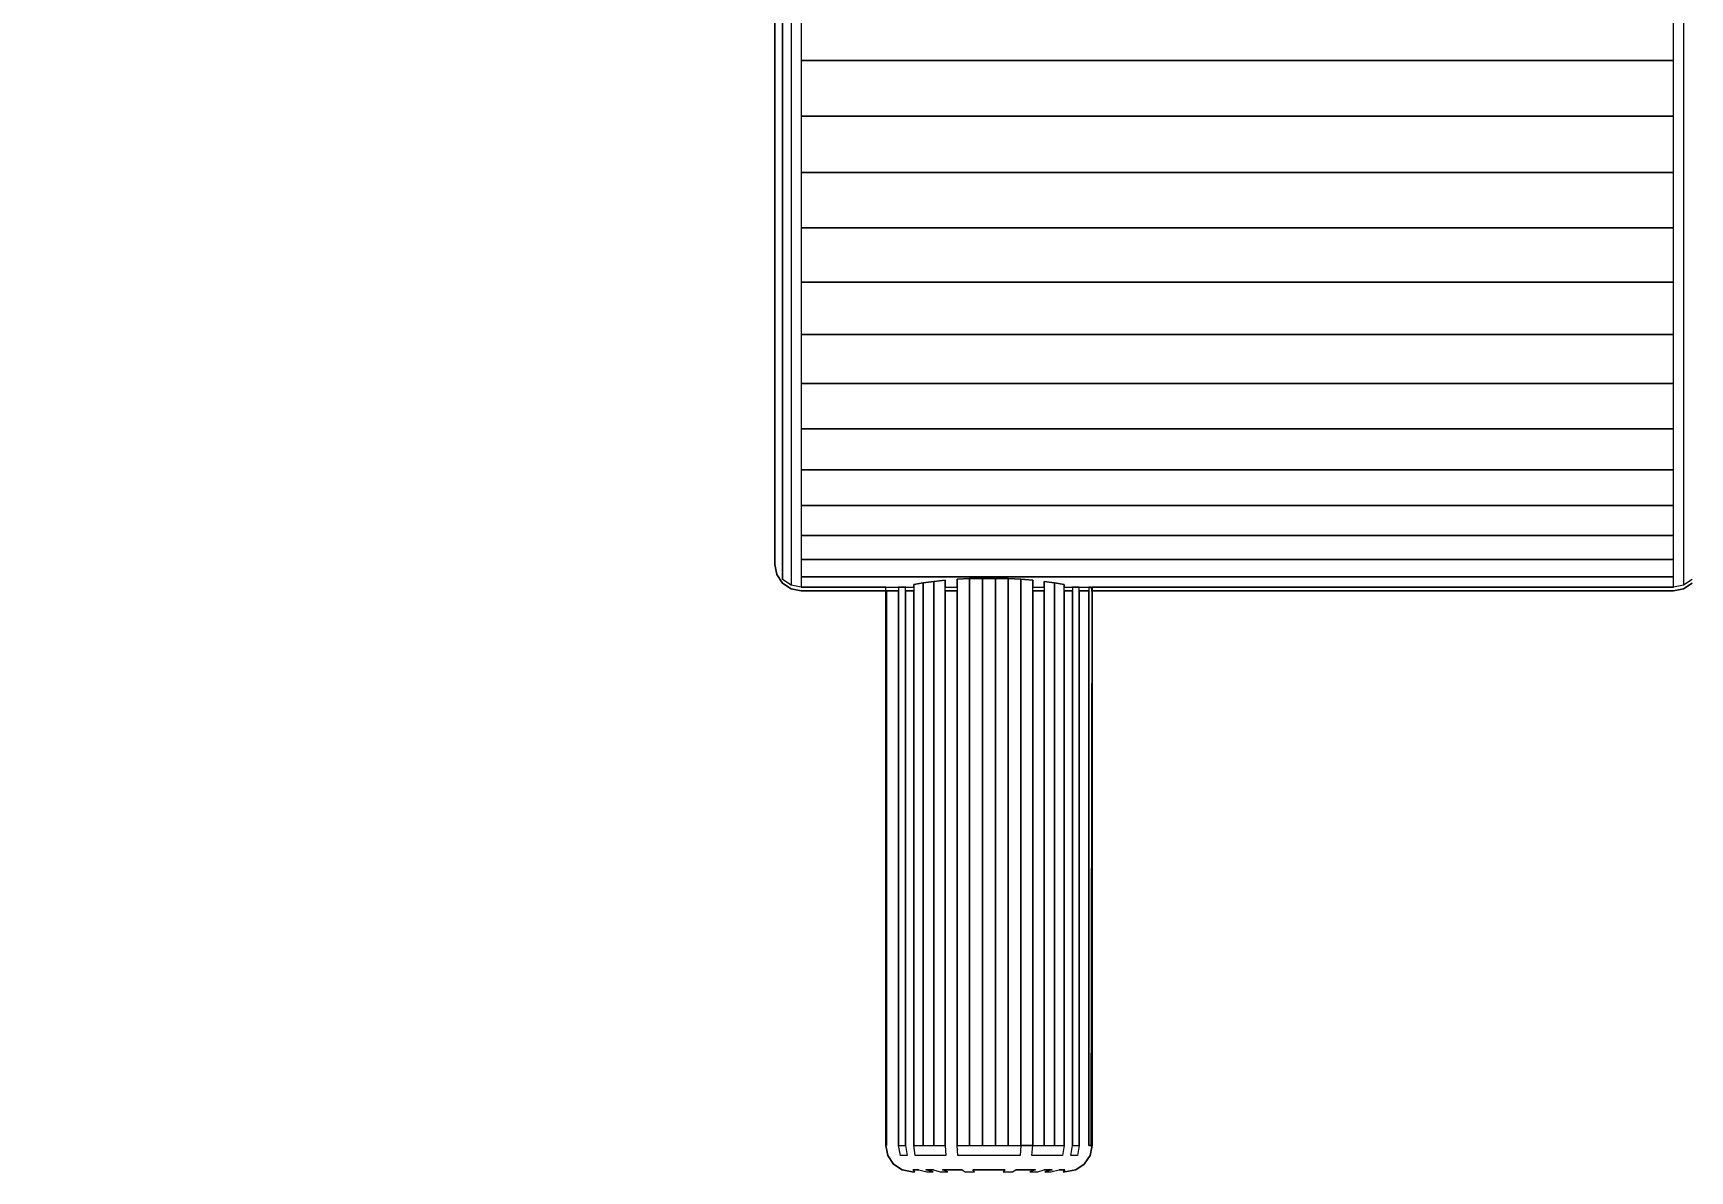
# Model space of a CAD drawing. Header units: millimetres. Extents: x 81693 to 98868, y 6565 to 11437.
# Drawn here: x 83409.64 to 83415.9, y 10799.62 to 10803.93 of the extents above; entities that cross this region are included whole.
import ezdxf

# ---------------------------------------------------------------- set-up
doc = ezdxf.new("R2010")
doc.units = ezdxf.units.MM
for name, color, linetype, lineweight in [('Cotas', 12, 'Continuous', 5), ('Moveis', 1, 'Continuous', 9), ('Parede Baixa', 5, 'Continuous', 50)]:
    doc.layers.add(name, color=color, linetype=linetype, lineweight=lineweight)
doc.styles.add('Valéria', font='romantic.ttf', dxfattribs={"height": 10})
doc.dimstyles.new('Cota - 50', dxfattribs={"dimtxt": 10, "dimasz": 5, "dimexe": 10, "dimexo": 20, "dimgap": 5, "dimtad": 1, "dimtxsty": 'Valéria', "dimblk": 'DOT', "dimcen": 0, "dimclrd": 12, "dimclre": 12, "dimclrt": 2, "dimazin": 2, "dimtfac": 1, "dimtix": 1, "dimtmove": 0, "dimatfit": 3, "dimldrblk": 'DOT', "dimfxl": 1, "dimarcsym": 0})

# ---------------------------------------------------------------- blocks, each defined once
blk = doc.blocks.new('o')
at = {"layer": 'Moveis'}
for p, q in [((12558.3986, 3252.9781), (12558.3986, 3256.1577)), ((12554.9603, 3255.0878), (12554.9603, 3254.8831)), ((12558.3368, 3255.0878), (12558.3368, 3254.8831)), ((12558.3693, 3255.081), (12558.3693, 3254.8791)), ((12554.9603, 3254.8831), (12554.9603, 3254.6735)), ((12558.3368, 3254.8831), (12558.3368, 3254.6735)), ((12558.3693, 3254.8791), (12558.3693, 3254.6721)), ((12554.9603, 3254.6735), (12554.9603, 3254.4622)), ((12558.3368, 3254.6735), (12558.3368, 3254.4622)), ((12558.3693, 3254.6721), (12558.3693, 3254.4636)), ((12554.9603, 3254.4622), (12554.9603, 3254.2526)), ((12558.3368, 3254.4622), (12558.3368, 3254.2526)), ((12558.3693, 3254.4636), (12558.3693, 3254.2567)), ((12554.9603, 3254.2526), (12554.9603, 3254.048)), ((12558.3368, 3254.2526), (12558.3368, 3254.048)), ((12558.3693, 3254.2567), (12558.3693, 3254.0547)), ((12554.9603, 3254.048), (12554.9603, 3253.8516)), ((12558.3368, 3254.048), (12558.3368, 3253.8516)), ((12558.3693, 3254.0547), (12558.3693, 3253.8608)), ((12558.3693, 3253.8608), (12558.3693, 3253.6781)), ((12554.9603, 3253.8516), (12554.9603, 3253.6664)), ((12558.3368, 3253.8516), (12558.3368, 3253.6664)), ((12558.3693, 3253.6781), (12558.3693, 3253.5093)), ((12554.9603, 3253.6664), (12554.9603, 3253.4955)), ((12558.3368, 3253.6664), (12558.3368, 3253.4955)), ((12554.9603, 3253.4955), (12554.9603, 3253.3415)), ((12558.3368, 3253.4955), (12558.3368, 3253.3415)), ((12558.3693, 3253.5093), (12558.3693, 3253.3573)), ((12558.3693, 3253.3573), (12558.3693, 3253.2244)), ((12554.9603, 3253.3415), (12554.9603, 3253.2068)), ((12558.3368, 3253.3415), (12558.3368, 3253.2068)), ((12554.9603, 3253.2068), (12554.9603, 3253.0936)), ((12558.3368, 3253.2068), (12558.3368, 3253.0936)), ((12558.3693, 3253.2244), (12558.3693, 3253.1126)), ((12558.3693, 3253.1126), (12558.3693, 3253.0238)), ((12554.9603, 3253.0936), (12554.9603, 3253.0036)), ((12558.3368, 3253.0936), (12558.3368, 3253.0036)), ((12554.9603, 3253.0036), (12554.9603, 3252.9384)), ((12558.3368, 3253.0036), (12558.3368, 3252.9384)), ((12558.3693, 3253.0238), (12558.3693, 3252.9594)), ((12558.3986, 3252.9781), (12558.391, 3252.9397)), ((12554.9603, 3252.9384), (12554.9603, 3252.8988)), ((12558.3368, 3252.9384), (12558.3368, 3252.8988)), ((12558.3693, 3252.9594), (12558.3693, 3252.9203)), ((12558.391, 3252.9397), (12558.3693, 3252.9072)), ((12554.9279, 3252.9072), (12554.9603, 3252.8855)), ((12554.9603, 3252.8855), (12554.9986, 3252.8779)), ((12557.198, 3252.8779), (12554.9986, 3252.8779)), ((12557.198, 3252.8779), (12557.198, 3252.8912)), ((12557.198, 3250.7784), (12557.198, 3252.8779)), ((12557.2011, 3252.8779), (12557.198, 3252.8779)), ((12557.2463, 3252.8779), (12557.2103, 3252.8779)), ((12557.2725, 3252.8912), (12557.2725, 3252.8945)), ((12557.3038, 3252.8779), (12557.2725, 3252.8779)), ((12557.422, 3252.8779), (12557.3791, 3252.8779)), ((12557.7541, 3252.8779), (12557.7086, 3252.8779)), ((12557.9036, 3252.8779), (12557.8723, 3252.8779)), ((12557.9036, 3252.8912), (12557.9036, 3252.8945)), ((12557.975, 3252.8779), (12557.9298, 3252.8779)), ((12557.978, 3252.8779), (12557.978, 3252.8912)), ((12557.978, 3250.7784), (12557.978, 3252.8779)), ((12558.2986, 3252.8779), (12557.978, 3252.8779)), ((12558.3368, 3252.8855), (12558.2986, 3252.8779)), ((12558.3693, 3252.9072), (12558.3368, 3252.8855)), ((12557.2057, 3250.7402), (12557.198, 3250.7784)), ((12557.2274, 3250.7077), (12557.2057, 3250.7402)), ((12557.253, 3250.7402), (12557.2787, 3250.7402)), ((12557.3093, 3250.7402), (12557.3443, 3250.7402)), ((12557.3443, 3250.7402), (12557.3832, 3250.7402)), ((12557.3832, 3250.7402), (12557.4252, 3250.7402)), ((12557.4699, 3250.7402), (12557.5164, 3250.7402)), ((12557.5164, 3250.7402), (12557.564, 3250.7402)), ((12557.564, 3250.7402), (12557.6121, 3250.7402)), ((12557.6121, 3250.7402), (12557.6597, 3250.7402)), ((12557.6597, 3250.7402), (12557.7062, 3250.7402)), ((12557.7509, 3250.7402), (12557.7929, 3250.7402)), ((12557.7929, 3250.7402), (12557.8318, 3250.7402)), ((12557.8318, 3250.7402), (12557.8668, 3250.7402)), ((12557.8974, 3250.7402), (12557.9231, 3250.7402)), ((12557.9487, 3250.7077), (12557.9704, 3250.7402)), ((12557.9704, 3250.7402), (12557.978, 3250.7784)), ((12557.2599, 3250.6861), (12557.2274, 3250.7077)), ((12557.3005, 3250.6784), (12557.2599, 3250.6861)), ((12557.3005, 3250.6861), (12557.3226, 3250.6861)), ((12557.3488, 3250.6861), (12557.3789, 3250.6861)), ((12557.4122, 3250.6861), (12557.4483, 3250.6861)), ((12557.4483, 3250.6861), (12557.4866, 3250.6861)), ((12557.5266, 3250.6861), (12557.5674, 3250.6861)), ((12557.5674, 3250.6861), (12557.6087, 3250.6861)), ((12557.6087, 3250.6861), (12557.6495, 3250.6861)), ((12557.6895, 3250.6861), (12557.7278, 3250.6861)), ((12557.7278, 3250.6861), (12557.7639, 3250.6861)), ((12557.7972, 3250.6861), (12557.8273, 3250.6861)), ((12557.8535, 3250.6861), (12557.8756, 3250.6861)), ((12557.8779, 3250.6784), (12557.9162, 3250.6861)), ((12557.9162, 3250.6861), (12557.9487, 3250.7077))]:
    blk.add_line(p, q, dxfattribs=at)
for points, invisible_edges in [([(12561.0428, 3251.4871), (12560.9815, 3259.0995), (12560.9959, 3259.6551)], 13), ([(12561.0428, 3251.4871), (12560.9398, 3258.5819), (12560.9815, 3259.0995)], 13), ([(12561.0428, 3251.4871), (12560.8736, 3258.1378), (12560.9398, 3258.5819)], 13), ([(12561.0428, 3251.4871), (12560.7875, 3257.7974), (12560.8736, 3258.1378)], 13), ([(12561.0428, 3251.4871), (12560.7526, 3257.731), (12560.7875, 3257.7974)], 13), ([(12561.0428, 3251.4871), (12560.6872, 3257.5838), (12560.7526, 3257.731)], 13), ([(12561.0428, 3251.4871), (12560.6488, 3257.5098), (12560.6872, 3257.5838)], 13), ([(12561.0428, 3251.4871), (12560.5881, 3257.4603), (12560.6488, 3257.5098)], 13), ([(12561.0428, 3251.4871), (12560.4742, 3257.3839), (12560.5881, 3257.4603)], 13), ([(12560.0237, 3250.4681), (12559.131, 3257.3391), (12559.1797, 3257.3675)], 13), ([(12560.0237, 3250.4681), (12559.131, 3257.3391), (12559.1797, 3257.3675)], 13), ([(12560.0237, 3250.4681), (12559.131, 3257.3391), (12559.1797, 3257.3675)], 13), ([(12560.0237, 3250.4681), (12559.131, 3257.3391), (12559.1797, 3257.3675)], 13), ([(12560.0237, 3250.4681), (12559.131, 3257.3391), (12559.1797, 3257.3675)], 13), ([(12560.0237, 3250.4681), (12559.1797, 3257.3675), (12559.182, 3257.3659)], 13), ([(12560.0237, 3250.4681), (12559.1797, 3257.3675), (12559.182, 3257.3659)], 13), ([(12560.0237, 3250.4681), (12559.1797, 3257.3675), (12559.182, 3257.3659)], 13), ([(12560.0237, 3250.4681), (12559.1797, 3257.3675), (12559.182, 3257.3659)], 13), ([(12560.0237, 3250.4681), (12559.1797, 3257.3675), (12559.182, 3257.3659)], 13), ([(12561.0428, 3251.4871), (12560.3996, 3257.3659), (12560.4742, 3257.3839)], 13), ([(12560.0237, 3250.4681), (12558.5531, 3257.3604), (12559.131, 3257.3391)], 13), ([(12560.0237, 3250.4681), (12558.5531, 3257.3604), (12559.131, 3257.3391)], 13), ([(12560.0237, 3250.4681), (12558.5531, 3257.3604), (12559.131, 3257.3391)], 13), ([(12560.0237, 3250.4681), (12558.5531, 3257.3604), (12559.131, 3257.3391)], 13), ([(12560.0237, 3250.4681), (12558.5531, 3257.3604), (12559.131, 3257.3391)], 13), ([(12558.3693, 3255.081), (12558.391, 3256.196), (12558.3693, 3254.8791)], 3), ([(12558.3693, 3253.5093), (12558.391, 3256.196), (12558.3693, 3253.3573)], 3), ([(12558.391, 3252.9397), (12558.391, 3256.196), (12558.3986, 3252.9781)], 3), ([(12558.3986, 3252.9781), (12558.391, 3256.196), (12558.3986, 3256.1577)], 1), ([(12560.0237, 3250.4681), (12558.3986, 3252.9781), (12558.3986, 3256.1577)], 13), ([(12560.0237, 3250.4681), (12558.3986, 3252.9781), (12558.3986, 3256.1577)], 13), ([(12560.0237, 3250.4681), (12558.3986, 3252.9781), (12558.3986, 3256.1577)], 13), ([(12560.0237, 3250.4681), (12558.3986, 3252.9781), (12558.3986, 3256.1577)], 13), ([(12560.0237, 3250.4681), (12558.3986, 3252.9781), (12558.3986, 3256.1577)], 13), ([(12558.2986, 3255.0901), (12554.9986, 3254.8846), (12554.9986, 3255.0901)], 1), ([(12554.9986, 3254.8846), (12558.2986, 3255.0901), (12558.2986, 3254.8846)], 1), ([(12558.2986, 3254.8846), (12554.9986, 3254.674), (12554.9986, 3254.8846)], 1), ([(12554.9986, 3254.674), (12558.2986, 3254.8846), (12558.2986, 3254.674)], 1), ([(12558.3693, 3254.8791), (12558.3693, 3254.4636), (12558.3693, 3254.6721)], 1), ([(12558.3693, 3254.4636), (12558.3693, 3254.8791), (12558.3693, 3254.2567)], 3), ([(12558.2986, 3254.674), (12554.9986, 3254.4618), (12554.9986, 3254.674)], 1), ([(12554.9986, 3254.4618), (12558.2986, 3254.674), (12558.2986, 3254.4618)], 1), ([(12558.2986, 3254.4618), (12554.9986, 3254.2512), (12554.9986, 3254.4618)], 1), ([(12554.9986, 3254.2512), (12558.2986, 3254.4618), (12558.2986, 3254.2512)], 1), ([(12558.2986, 3254.2512), (12554.9986, 3254.0456), (12554.9986, 3254.2512)], 1), ([(12554.9986, 3254.0456), (12558.2986, 3254.2512), (12558.2986, 3254.0456)], 1), ([(12558.3693, 3253.8608), (12558.3693, 3254.0547), (12558.3693, 3254.2567)], 12), ([(12558.2986, 3254.0456), (12554.9986, 3253.8483), (12554.9986, 3254.0456)], 1), ([(12554.9986, 3253.8483), (12558.2986, 3254.0456), (12558.2986, 3253.8483)], 1), ([(12558.3693, 3253.5093), (12558.3693, 3253.6781), (12558.3693, 3253.8608)], 12), ([(12554.9986, 3253.8483), (12558.2986, 3253.6623), (12554.9986, 3253.6623)], 1), ([(12558.2986, 3253.6623), (12554.9986, 3253.8483), (12558.2986, 3253.8483)], 1), ([(12558.2986, 3253.6623), (12554.9986, 3253.4906), (12554.9986, 3253.6623)], 1), ([(12554.9986, 3253.4906), (12558.2986, 3253.6623), (12558.2986, 3253.4906)], 1), ([(12558.2986, 3253.4906), (12554.9986, 3253.3359), (12554.9986, 3253.4906)], 1), ([(12554.9986, 3253.3359), (12558.2986, 3253.4906), (12558.2986, 3253.3359)], 1), ([(12558.391, 3252.9397), (12558.3693, 3253.2244), (12558.3693, 3253.3573)], 13), ([(12554.9986, 3253.3359), (12558.2986, 3253.2006), (12554.9986, 3253.2006)], 1), ([(12558.2986, 3253.2006), (12554.9986, 3253.3359), (12558.2986, 3253.3359)], 1), ([(12558.2986, 3253.2006), (12554.9986, 3253.0869), (12554.9986, 3253.2006)], 1), ([(12554.9986, 3253.0869), (12558.2986, 3253.2006), (12558.2986, 3253.0869)], 1), ([(12558.3693, 3253.2244), (12558.3693, 3253.0238), (12558.3693, 3253.1126)], 1), ([(12558.3693, 3252.9072), (12558.3693, 3253.2244), (12558.391, 3252.9397)], 3), ([(12558.2986, 3253.0869), (12554.9986, 3252.9966), (12554.9986, 3253.0869)], 1), ([(12554.9986, 3252.9966), (12558.2986, 3253.0869), (12558.2986, 3252.9966)], 1), ([(12557.2274, 3250.7077), (12554.0735, 3252.7536), (12554.1435, 3253.0279)], 13), ([(12557.2274, 3250.7077), (12554.0735, 3252.7536), (12554.1435, 3253.0279)], 13), ([(12557.2274, 3250.7077), (12554.0735, 3252.7536), (12554.1435, 3253.0279)], 13), ([(12557.2274, 3250.7077), (12554.0735, 3252.7536), (12554.1435, 3253.0279)], 13), ([(12557.2274, 3250.7077), (12554.0735, 3252.7536), (12554.1435, 3253.0279)], 13), ([(12557.2274, 3250.7077), (12554.1435, 3253.0279), (12554.1445, 3253.0318)], 13), ([(12557.2274, 3250.7077), (12554.1435, 3253.0279), (12554.1445, 3253.0318)], 13), ([(12557.2274, 3250.7077), (12554.1435, 3253.0279), (12554.1445, 3253.0318)], 13), ([(12557.2274, 3250.7077), (12554.1435, 3253.0279), (12554.1445, 3253.0318)], 13), ([(12557.2274, 3250.7077), (12554.1435, 3253.0279), (12554.1445, 3253.0318)], 13), ([(12558.2986, 3252.9966), (12554.9986, 3252.931), (12554.9986, 3252.9966)], 1), ([(12554.9986, 3252.931), (12558.2986, 3252.9966), (12558.2986, 3252.931)], 1), ([(12558.3693, 3252.9203), (12558.3693, 3252.9594), (12558.3693, 3253.0238)], 12), ([(12560.0237, 3250.4681), (12558.391, 3252.9397), (12558.3986, 3252.9781)], 13), ([(12560.0237, 3250.4681), (12558.391, 3252.9397), (12558.3986, 3252.9781)], 13), ([(12560.0237, 3250.4681), (12558.391, 3252.9397), (12558.3986, 3252.9781)], 13), ([(12560.0237, 3250.4681), (12558.391, 3252.9397), (12558.3986, 3252.9781)], 13), ([(12560.0237, 3250.4681), (12558.391, 3252.9397), (12558.3986, 3252.9781)], 13), ([(12554.9279, 3252.9072), (12554.9279, 3252.9203), (12554.9603, 3252.8988)], 13), ([(12554.9986, 3252.931), (12557.5636, 3252.925), (12554.9986, 3252.8912)], 3), ([(12557.5636, 3252.925), (12554.9986, 3252.931), (12558.2986, 3252.931)], 13), ([(12554.9986, 3252.8912), (12557.5636, 3252.925), (12557.515, 3252.9239)], 13), ([(12554.9986, 3252.8912), (12557.515, 3252.9239), (12557.4675, 3252.9216)], 13), ([(12554.9986, 3252.8912), (12557.4675, 3252.9216), (12557.422, 3252.9181)], 13), ([(12557.3791, 3252.9136), (12557.422, 3252.9181), (12557.3791, 3252.8912)], 3), ([(12557.422, 3252.8912), (12557.3791, 3252.8912), (12557.422, 3252.9181)], 2), ([(12557.4675, 3252.9216), (12557.422, 3252.8912), (12557.422, 3252.9181)], 1), ([(12557.422, 3252.8912), (12557.4675, 3252.9216), (12557.422, 3252.8779)], 3), ([(12557.422, 3252.8779), (12557.4675, 3252.9216), (12557.422, 3250.7784)], 3), ([(12557.422, 3250.7784), (12557.4675, 3252.9216), (12557.4675, 3250.7784)], 1), ([(12557.515, 3252.9239), (12557.4675, 3250.7784), (12557.4675, 3252.9216)], 1), ([(12557.4675, 3250.7784), (12557.515, 3252.9239), (12557.515, 3250.7784)], 1), ([(12557.5636, 3252.925), (12557.515, 3250.7784), (12557.515, 3252.9239)], 1), ([(12557.515, 3250.7784), (12557.5636, 3252.925), (12557.5636, 3250.7784)], 1), ([(12557.5636, 3252.925), (12558.2986, 3252.931), (12557.6125, 3252.925)], 3), ([(12557.6125, 3252.925), (12557.5636, 3250.7784), (12557.5636, 3252.925)], 1), ([(12557.5636, 3250.7784), (12557.6125, 3252.925), (12557.6125, 3250.7784)], 1), ([(12557.6125, 3252.925), (12558.2986, 3252.931), (12557.6611, 3252.9239)], 3), ([(12557.6611, 3252.9239), (12557.6125, 3250.7784), (12557.6125, 3252.925)], 1), ([(12557.6125, 3250.7784), (12557.6611, 3252.9239), (12557.6611, 3250.7784)], 1), ([(12557.6611, 3252.9239), (12558.2986, 3252.931), (12557.7086, 3252.9216)], 3), ([(12557.6611, 3252.9239), (12557.7086, 3250.7784), (12557.6611, 3250.7784)], 1), ([(12557.7086, 3250.7784), (12557.6611, 3252.9239), (12557.7086, 3252.9216)], 13), ([(12557.7086, 3250.7784), (12557.7086, 3252.9216), (12557.7086, 3252.8912)], 13), ([(12557.7086, 3252.9216), (12557.7541, 3252.9181), (12557.7086, 3252.8912)], 3), ([(12557.7541, 3252.8912), (12557.7086, 3252.8912), (12557.7541, 3252.9181)], 2), ([(12557.7541, 3252.9181), (12558.2986, 3252.931), (12557.797, 3252.9136)], 3), ([(12557.797, 3252.9136), (12557.7541, 3252.8912), (12557.7541, 3252.9181)], 1), ([(12557.797, 3252.9136), (12558.2986, 3252.931), (12557.8366, 3252.9081)], 3), ([(12557.8366, 3252.9081), (12558.2986, 3252.931), (12557.8723, 3252.9017)], 3), ([(12557.8723, 3252.9017), (12558.2986, 3252.931), (12557.8723, 3252.8912)], 3), ([(12557.8723, 3252.8912), (12558.2986, 3252.931), (12557.9036, 3252.8912)], 3), ([(12557.9036, 3252.8912), (12558.2986, 3252.931), (12557.9298, 3252.8912)], 3), ([(12557.9298, 3252.8912), (12558.2986, 3252.931), (12557.975, 3252.8912)], 3), ([(12557.975, 3252.8912), (12558.2986, 3252.931), (12557.978, 3252.8912)], 3), ([(12557.978, 3252.8912), (12558.2986, 3252.931), (12558.2986, 3252.8912)], 1), ([(12558.3368, 3252.8855), (12558.3368, 3252.8988), (12558.3693, 3252.9203)], 13), ([(12558.3368, 3252.8855), (12558.3693, 3252.9203), (12558.3693, 3252.9072)], 3), ([(12560.0237, 3250.4681), (12558.3693, 3252.9072), (12558.391, 3252.9397)], 13), ([(12560.0237, 3250.4681), (12558.3693, 3252.9072), (12558.391, 3252.9397)], 13), ([(12560.0237, 3250.4681), (12558.3693, 3252.9072), (12558.391, 3252.9397)], 13), ([(12560.0237, 3250.4681), (12558.3693, 3252.9072), (12558.391, 3252.9397)], 13), ([(12560.0237, 3250.4681), (12558.3693, 3252.9072), (12558.391, 3252.9397)], 13), ([(12557.2274, 3250.7077), (12554.9279, 3252.9072), (12554.9603, 3252.8855)], 13), ([(12557.2274, 3250.7077), (12554.9279, 3252.9072), (12554.9603, 3252.8855)], 13), ([(12557.2274, 3250.7077), (12554.9279, 3252.9072), (12554.9603, 3252.8855)], 13), ([(12557.2274, 3250.7077), (12554.9279, 3252.9072), (12554.9603, 3252.8855)], 13), ([(12557.2274, 3250.7077), (12554.9279, 3252.9072), (12554.9603, 3252.8855)], 13), ([(12554.9279, 3252.9072), (12554.9603, 3252.8988), (12554.9603, 3252.8855)], 3), ([(12554.9603, 3252.8855), (12554.9603, 3252.8988), (12554.9986, 3252.8779)], 3), ([(12554.9986, 3252.8779), (12554.9603, 3252.8988), (12554.9986, 3252.8912)], 13), ([(12557.2274, 3250.7077), (12554.9603, 3252.8855), (12554.9986, 3252.8779)], 13), ([(12557.2274, 3250.7077), (12554.9603, 3252.8855), (12554.9986, 3252.8779)], 13), ([(12557.2274, 3250.7077), (12554.9603, 3252.8855), (12554.9986, 3252.8779)], 13), ([(12557.2274, 3250.7077), (12554.9603, 3252.8855), (12554.9986, 3252.8779)], 13), ([(12557.2274, 3250.7077), (12554.9603, 3252.8855), (12554.9986, 3252.8779)], 13), ([(12554.9986, 3252.8912), (12557.3791, 3252.9136), (12557.198, 3252.8912)], 3), ([(12554.9986, 3252.8779), (12554.9986, 3252.8912), (12557.198, 3252.8912)], 13), ([(12554.9986, 3252.8779), (12557.198, 3252.8912), (12557.198, 3252.8779)], 1), ([(12557.2274, 3250.7077), (12554.9986, 3252.8779), (12557.2057, 3250.7402)], 3), ([(12557.2057, 3250.7402), (12554.9986, 3252.8779), (12557.198, 3250.7784)], 3), ([(12557.198, 3250.7784), (12554.9986, 3252.8779), (12557.198, 3252.8779)], 1), ([(12557.2274, 3250.7077), (12554.9986, 3252.8779), (12557.2057, 3250.7402)], 3), ([(12557.2057, 3250.7402), (12554.9986, 3252.8779), (12557.198, 3250.7784)], 3), ([(12557.198, 3250.7784), (12554.9986, 3252.8779), (12557.198, 3252.8779)], 1), ([(12557.2274, 3250.7077), (12554.9986, 3252.8779), (12557.2057, 3250.7402)], 3), ([(12557.2057, 3250.7402), (12554.9986, 3252.8779), (12557.198, 3250.7784)], 3), ([(12557.198, 3250.7784), (12554.9986, 3252.8779), (12557.198, 3252.8779)], 1), ([(12557.2274, 3250.7077), (12554.9986, 3252.8779), (12557.2057, 3250.7402)], 3), ([(12557.2057, 3250.7402), (12554.9986, 3252.8779), (12557.198, 3250.7784)], 3), ([(12557.198, 3250.7784), (12554.9986, 3252.8779), (12557.198, 3252.8779)], 1), ([(12557.2274, 3250.7077), (12554.9986, 3252.8779), (12557.2057, 3250.7402)], 3), ([(12557.2057, 3250.7402), (12554.9986, 3252.8779), (12557.198, 3250.7784)], 3), ([(12557.198, 3250.7784), (12554.9986, 3252.8779), (12557.198, 3252.8779)], 1), ([(12557.198, 3252.8912), (12557.3791, 3252.9136), (12557.2011, 3252.8912)], 3), ([(12557.2011, 3252.8912), (12557.2011, 3250.7784), (12557.198, 3252.8779)], 1), ([(12557.2011, 3250.7784), (12557.198, 3250.7784), (12557.198, 3252.8779)], 1), ([(12557.2011, 3252.8912), (12557.3791, 3252.9136), (12557.2103, 3252.8912)], 3), ([(12557.2011, 3250.7784), (12557.2011, 3252.8912), (12557.2103, 3252.8912)], 13), ([(12557.2011, 3250.7784), (12557.2103, 3252.8912), (12557.2103, 3250.7784)], 3), ([(12557.2103, 3252.8912), (12557.3791, 3252.9136), (12557.3395, 3252.9081)], 13), ([(12557.2103, 3252.8912), (12557.3395, 3252.9081), (12557.3038, 3252.9017)], 13), ([(12557.2103, 3252.8912), (12557.3038, 3252.9017), (12557.2463, 3252.8912)], 3), ([(12557.2103, 3250.7784), (12557.2103, 3252.8912), (12557.2103, 3252.8779)], 1), ([(12557.2463, 3252.8779), (12557.2103, 3250.7784), (12557.2103, 3252.8779)], 1), ([(12557.2274, 3250.7077), (12557.2463, 3252.8779), (12557.2463, 3250.7784)], 13), ([(12557.2463, 3252.8912), (12557.3038, 3252.9017), (12557.2725, 3252.8912)], 3), ([(12557.2725, 3252.8912), (12557.2463, 3252.8779), (12557.2463, 3252.8912)], 1), ([(12557.2463, 3252.8779), (12557.2725, 3252.8912), (12557.2463, 3250.7784)], 3), ([(12557.2463, 3250.7784), (12557.2725, 3252.8912), (12557.2725, 3250.7784)], 3), ([(12557.3038, 3252.8912), (12557.2725, 3252.8912), (12557.3038, 3252.9017)], 2), ([(12557.2725, 3250.7784), (12557.2725, 3252.8912), (12557.2725, 3252.8779)], 1), ([(12557.3038, 3252.8779), (12557.2725, 3250.7784), (12557.2725, 3252.8779)], 1), ([(12557.2725, 3250.7784), (12557.3038, 3252.8779), (12557.2787, 3250.7402)], 3), ([(12557.3005, 3250.6861), (12557.3038, 3252.8779), (12557.3038, 3250.7784)], 13), ([(12557.3395, 3252.9081), (12557.3038, 3252.8912), (12557.3038, 3252.9017)], 1), ([(12557.3038, 3252.8912), (12557.3395, 3252.9081), (12557.3038, 3252.8779)], 3), ([(12557.3038, 3252.8779), (12557.3395, 3252.9081), (12557.3038, 3250.7784)], 3), ([(12557.3038, 3250.7784), (12557.3395, 3252.9081), (12557.3395, 3250.7784)], 1), ([(12557.3791, 3252.9136), (12557.3395, 3250.7784), (12557.3395, 3252.9081)], 1), ([(12557.3395, 3250.7784), (12557.3791, 3252.9136), (12557.3791, 3250.7784)], 3), ([(12557.3791, 3250.7784), (12557.3791, 3252.9136), (12557.3791, 3252.8912)], 13), ([(12557.3791, 3250.7784), (12557.3791, 3252.8912), (12557.3791, 3252.8779)], 1), ([(12557.422, 3252.8779), (12557.3791, 3250.7784), (12557.3791, 3252.8779)], 1), ([(12557.3791, 3250.7784), (12557.422, 3252.8779), (12557.422, 3250.7784)], 1), ([(12557.7086, 3250.7784), (12557.7086, 3252.8912), (12557.7086, 3252.8779)], 1), ([(12557.7541, 3252.8779), (12557.7086, 3250.7784), (12557.7086, 3252.8779)], 1), ([(12557.7509, 3250.7402), (12557.7541, 3252.8779), (12557.7541, 3250.7784)], 1), ([(12557.7541, 3252.8912), (12557.797, 3252.9136), (12557.7541, 3252.8779)], 3), ([(12557.7541, 3252.8779), (12557.797, 3252.9136), (12557.7541, 3250.7784)], 3), ([(12557.7541, 3250.7784), (12557.797, 3252.9136), (12557.797, 3250.7784)], 1), ([(12557.8366, 3252.9081), (12557.797, 3250.7784), (12557.797, 3252.9136)], 1), ([(12557.797, 3250.7784), (12557.8366, 3252.9081), (12557.8366, 3250.7784)], 1), ([(12557.8723, 3252.9017), (12557.8366, 3250.7784), (12557.8366, 3252.9081)], 1), ([(12557.8366, 3250.7784), (12557.8723, 3252.9017), (12557.8723, 3250.7784)], 3), ([(12557.8723, 3250.7784), (12557.8723, 3252.9017), (12557.8723, 3252.8912)], 13), ([(12557.8723, 3250.7784), (12557.8723, 3252.8912), (12557.8723, 3252.8779)], 1), ([(12557.9036, 3252.8779), (12557.8723, 3250.7784), (12557.8723, 3252.8779)], 1), ([(12557.8974, 3250.7402), (12557.9036, 3252.8779), (12557.9036, 3250.7784)], 1), ([(12557.9298, 3252.8912), (12557.9036, 3252.8779), (12557.9036, 3252.8912)], 1), ([(12557.9036, 3252.8779), (12557.9298, 3252.8912), (12557.9036, 3250.7784)], 3), ([(12557.9036, 3250.7784), (12557.9298, 3252.8912), (12557.9298, 3250.7784)], 3), ([(12557.9298, 3250.7784), (12557.9298, 3252.8912), (12557.9298, 3252.8779)], 1), ([(12557.9487, 3250.7077), (12557.9298, 3250.7784), (12557.9298, 3252.8779)], 13), ([(12557.9487, 3250.7077), (12557.9298, 3252.8779), (12557.975, 3252.8779)], 13), ([(12557.9487, 3250.7077), (12557.975, 3252.8779), (12557.9704, 3250.7402)], 3), ([(12557.9704, 3250.7402), (12557.975, 3252.8779), (12557.975, 3250.7784)], 13), ([(12558.2986, 3252.8912), (12557.978, 3252.8779), (12557.978, 3252.8912)], 1), ([(12557.978, 3252.8779), (12558.2986, 3252.8912), (12558.2986, 3252.8779)], 3), ([(12558.2986, 3252.8779), (12557.978, 3250.7784), (12557.978, 3252.8779)], 1), ([(12558.2986, 3252.8779), (12557.978, 3250.7784), (12557.978, 3252.8779)], 1), ([(12558.2986, 3252.8779), (12557.978, 3250.7784), (12557.978, 3252.8779)], 1), ([(12558.2986, 3252.8779), (12557.978, 3250.7784), (12557.978, 3252.8779)], 1), ([(12558.2986, 3252.8779), (12557.978, 3250.7784), (12557.978, 3252.8779)], 1), ([(12558.2986, 3252.8779), (12558.2986, 3252.8912), (12558.3368, 3252.8988)], 13), ([(12558.2986, 3252.8779), (12558.3368, 3252.8988), (12558.3368, 3252.8855)], 3), ([(12560.0237, 3250.4681), (12558.2986, 3252.8779), (12558.3368, 3252.8855)], 13), ([(12560.0237, 3250.4681), (12558.2986, 3252.8779), (12558.3368, 3252.8855)], 13), ([(12560.0237, 3250.4681), (12558.2986, 3252.8779), (12558.3368, 3252.8855)], 13), ([(12560.0237, 3250.4681), (12558.2986, 3252.8779), (12558.3368, 3252.8855)], 13), ([(12560.0237, 3250.4681), (12558.2986, 3252.8779), (12558.3368, 3252.8855)], 13), ([(12560.0237, 3250.4681), (12558.3368, 3252.8855), (12558.3693, 3252.9072)], 13), ([(12560.0237, 3250.4681), (12558.3368, 3252.8855), (12558.3693, 3252.9072)], 13), ([(12560.0237, 3250.4681), (12558.3368, 3252.8855), (12558.3693, 3252.9072)], 13), ([(12560.0237, 3250.4681), (12558.3368, 3252.8855), (12558.3693, 3252.9072)], 13), ([(12560.0237, 3250.4681), (12558.3368, 3252.8855), (12558.3693, 3252.9072)], 13), ([(12557.2599, 3250.6861), (12553.9478, 3252.2607), (12554.0735, 3252.7536)], 13), ([(12557.2599, 3250.6861), (12553.9478, 3252.2607), (12554.0735, 3252.7536)], 13), ([(12557.2599, 3250.6861), (12553.9478, 3252.2607), (12554.0735, 3252.7536)], 13), ([(12557.2599, 3250.6861), (12553.9478, 3252.2607), (12554.0735, 3252.7536)], 13), ([(12557.2599, 3250.6861), (12553.9478, 3252.2607), (12554.0735, 3252.7536)], 13), ([(12557.2599, 3250.6861), (12554.0735, 3252.7536), (12557.2274, 3250.7077)], 3), ([(12557.2599, 3250.6861), (12554.0735, 3252.7536), (12557.2274, 3250.7077)], 3), ([(12557.2599, 3250.6861), (12554.0735, 3252.7536), (12557.2274, 3250.7077)], 3), ([(12557.2599, 3250.6861), (12554.0735, 3252.7536), (12557.2274, 3250.7077)], 3), ([(12557.2599, 3250.6861), (12554.0735, 3252.7536), (12557.2274, 3250.7077)], 3), ([(12557.2599, 3250.6861), (12553.9049, 3252.0925), (12553.9478, 3252.2607)], 13), ([(12557.2599, 3250.6861), (12553.9049, 3252.0925), (12553.9478, 3252.2607)], 13), ([(12557.2599, 3250.6861), (12553.9049, 3252.0925), (12553.9478, 3252.2607)], 13), ([(12557.2599, 3250.6861), (12553.9049, 3252.0925), (12553.9478, 3252.2607)], 13), ([(12557.2599, 3250.6861), (12553.9049, 3252.0925), (12553.9478, 3252.2607)], 13), ([(12557.2599, 3250.6861), (12553.8561, 3251.9703), (12553.9049, 3252.0925)], 13), ([(12557.2599, 3250.6861), (12553.8561, 3251.9703), (12553.9049, 3252.0925)], 13), ([(12557.2599, 3250.6861), (12553.8561, 3251.9703), (12553.9049, 3252.0925)], 13), ([(12557.2599, 3250.6861), (12553.8561, 3251.9703), (12553.9049, 3252.0925)], 13), ([(12557.2599, 3250.6861), (12553.8561, 3251.9703), (12553.9049, 3252.0925)], 13), ([(12557.2599, 3250.6861), (12552.103, 3251.9955), (12552.1413, 3251.9879)], 13), ([(12557.2599, 3250.6861), (12552.103, 3251.9955), (12552.1413, 3251.9879)], 13), ([(12557.2599, 3250.6861), (12552.103, 3251.9955), (12552.1413, 3251.9879)], 13), ([(12557.2599, 3250.6861), (12552.103, 3251.9955), (12552.1413, 3251.9879)], 13), ([(12557.2599, 3250.6861), (12552.103, 3251.9955), (12552.1413, 3251.9879)], 13), ([(12557.2599, 3250.6861), (12553.7776, 3251.8647), (12553.8561, 3251.9703)], 13), ([(12557.2599, 3250.6861), (12553.7776, 3251.8647), (12553.8561, 3251.9703)], 13), ([(12557.2599, 3250.6861), (12553.7776, 3251.8647), (12553.8561, 3251.9703)], 13), ([(12557.2599, 3250.6861), (12553.7776, 3251.8647), (12553.8561, 3251.9703)], 13), ([(12557.2599, 3250.6861), (12553.7776, 3251.8647), (12553.8561, 3251.9703)], 13), ([(12557.2599, 3250.6861), (12553.6748, 3251.7832), (12553.7776, 3251.8647)], 13), ([(12557.2599, 3250.6861), (12553.6748, 3251.7832), (12553.7776, 3251.8647)], 13), ([(12557.2599, 3250.6861), (12553.6748, 3251.7832), (12553.7776, 3251.8647)], 13), ([(12557.2599, 3250.6861), (12553.6748, 3251.7832), (12553.7776, 3251.8647)], 13), ([(12557.2599, 3250.6861), (12553.6748, 3251.7832), (12553.7776, 3251.8647)], 13), ([(12557.2599, 3250.6861), (12553.2957, 3251.7275), (12553.4254, 3251.7121)], 13), ([(12557.2599, 3250.6861), (12553.2957, 3251.7275), (12553.4254, 3251.7121)], 13), ([(12557.2599, 3250.6861), (12553.2957, 3251.7275), (12553.4254, 3251.7121)], 13), ([(12557.2599, 3250.6861), (12553.2957, 3251.7275), (12553.4254, 3251.7121)], 13), ([(12557.2599, 3250.6861), (12553.2957, 3251.7275), (12553.4254, 3251.7121)], 13), ([(12557.2599, 3250.6861), (12553.4254, 3251.7121), (12553.5547, 3251.7311)], 13), ([(12557.2599, 3250.6861), (12553.4254, 3251.7121), (12553.5547, 3251.7311)], 13), ([(12557.2599, 3250.6861), (12553.4254, 3251.7121), (12553.5547, 3251.7311)], 13), ([(12557.2599, 3250.6861), (12553.4254, 3251.7121), (12553.5547, 3251.7311)], 13), ([(12557.2599, 3250.6861), (12553.4254, 3251.7121), (12553.5547, 3251.7311)], 13), ([(12557.2599, 3250.6861), (12553.5547, 3251.7311), (12553.6748, 3251.7832)], 13), ([(12557.2599, 3250.6861), (12553.5547, 3251.7311), (12553.6748, 3251.7832)], 13), ([(12557.2599, 3250.6861), (12553.5547, 3251.7311), (12553.6748, 3251.7832)], 13), ([(12557.2599, 3250.6861), (12553.5547, 3251.7311), (12553.6748, 3251.7832)], 13), ([(12557.2599, 3250.6861), (12553.5547, 3251.7311), (12553.6748, 3251.7832)], 13), ([(12557.198, 3250.7784), (12557.2011, 3250.7784), (12557.2057, 3250.7402)], 3), ([(12557.2057, 3250.7402), (12557.2011, 3250.7784), (12557.2103, 3250.7784)], 13), ([(12557.2057, 3250.7402), (12557.2103, 3250.7784), (12557.2274, 3250.7077)], 3), ([(12557.2274, 3250.7077), (12557.2463, 3250.7784), (12557.2599, 3250.6861)], 3), ([(12557.2599, 3250.6861), (12557.2463, 3250.7784), (12557.253, 3250.7402)], 13), ([(12557.2599, 3250.6861), (12557.253, 3250.7402), (12557.2787, 3250.7402)], 13), ([(12557.2599, 3250.6861), (12557.2787, 3250.7402), (12557.3005, 3250.6784)], 3), ([(12557.3005, 3250.6861), (12557.3038, 3250.7784), (12557.3093, 3250.7402)], 13), ([(12557.3005, 3250.6861), (12557.3093, 3250.7402), (12557.3226, 3250.6861)], 3), ([(12557.3226, 3250.6861), (12557.3093, 3250.7402), (12557.3443, 3250.7402)], 13), ([(12557.3832, 3250.7402), (12557.3488, 3250.6861), (12557.3443, 3250.7402)], 3), ([(12557.3488, 3250.6861), (12557.3832, 3250.7402), (12557.3789, 3250.6861)], 3), ([(12557.3789, 3250.6861), (12557.3832, 3250.7402), (12557.4033, 3250.6784)], 3), ([(12557.4033, 3250.6784), (12557.3832, 3250.7402), (12557.4252, 3250.7402)], 13), ([(12557.4122, 3250.6861), (12557.4252, 3250.7402), (12557.4483, 3250.6861)], 3), ([(12557.4675, 3250.7784), (12557.4252, 3250.7402), (12557.422, 3250.7784)], 1), ([(12557.4483, 3250.6861), (12557.4675, 3250.7784), (12557.4699, 3250.7402)], 13), ([(12557.4483, 3250.6861), (12557.4699, 3250.7402), (12557.4866, 3250.6861)], 3), ([(12557.4866, 3250.6861), (12557.4699, 3250.7402), (12557.5164, 3250.7402)], 13), ([(12557.4866, 3250.6861), (12557.5164, 3250.7402), (12557.4985, 3250.6784)], 3), ([(12557.564, 3250.7402), (12557.5266, 3250.6861), (12557.5164, 3250.7402)], 3), ([(12557.5266, 3250.6861), (12557.564, 3250.7402), (12557.5674, 3250.6861)], 3), ([(12557.5674, 3250.6861), (12557.564, 3250.7402), (12557.6121, 3250.7402)], 13), ([(12557.5674, 3250.6861), (12557.6121, 3250.7402), (12557.6087, 3250.6861)], 3), ([(12557.6087, 3250.6861), (12557.6121, 3250.7402), (12557.6495, 3250.6861)], 3), ([(12557.6495, 3250.6861), (12557.6121, 3250.7402), (12557.6597, 3250.7402)], 13), ([(12557.6776, 3250.6784), (12557.6597, 3250.7402), (12557.7062, 3250.7402)], 13), ([(12557.6776, 3250.6784), (12557.7062, 3250.7402), (12557.6895, 3250.6861)], 3), ([(12557.6895, 3250.6861), (12557.7062, 3250.7402), (12557.7278, 3250.6861)], 3), ([(12557.7278, 3250.6861), (12557.7062, 3250.7402), (12557.7086, 3250.7784)], 13), ([(12557.7509, 3250.7402), (12557.7639, 3250.6861), (12557.7278, 3250.6861)], 13), ([(12557.7639, 3250.6861), (12557.7509, 3250.7402), (12557.7929, 3250.7402)], 13), ([(12557.7728, 3250.6784), (12557.7929, 3250.7402), (12557.7972, 3250.6861)], 3), ([(12557.7972, 3250.6861), (12557.7929, 3250.7402), (12557.8318, 3250.7402)], 13), ([(12557.7972, 3250.6861), (12557.8318, 3250.7402), (12557.8273, 3250.6861)], 3), ([(12557.8535, 3250.6861), (12557.8318, 3250.7402), (12557.8668, 3250.7402)], 13), ([(12557.8535, 3250.6861), (12557.8668, 3250.7402), (12557.8756, 3250.6861)], 3), ([(12557.8756, 3250.6861), (12557.8668, 3250.7402), (12557.8723, 3250.7784)], 13), ([(12557.8974, 3250.7402), (12557.9162, 3250.6861), (12557.8779, 3250.6784)], 13), ([(12557.9162, 3250.6861), (12557.8974, 3250.7402), (12557.9231, 3250.7402)], 13), ([(12557.9162, 3250.6861), (12557.9231, 3250.7402), (12557.9487, 3250.7077)], 3), ([(12557.9487, 3250.7077), (12557.9231, 3250.7402), (12557.9298, 3250.7784)], 13), ([(12586.1237, 3245.9681), (12557.9487, 3250.7077), (12557.9704, 3250.7402)], 13), ([(12586.1237, 3245.9681), (12557.9487, 3250.7077), (12557.9704, 3250.7402)], 13), ([(12586.1237, 3245.9681), (12557.9487, 3250.7077), (12557.9704, 3250.7402)], 13), ([(12586.1237, 3245.9681), (12557.9487, 3250.7077), (12557.9704, 3250.7402)], 13), ([(12586.1237, 3245.9681), (12557.9487, 3250.7077), (12557.9704, 3250.7402)], 13), ([(12586.1237, 3245.9681), (12557.9704, 3250.7402), (12557.978, 3250.7784)], 13), ([(12586.1237, 3245.9681), (12557.9704, 3250.7402), (12557.978, 3250.7784)], 13), ([(12586.1237, 3245.9681), (12557.9704, 3250.7402), (12557.978, 3250.7784)], 13), ([(12586.1237, 3245.9681), (12557.9704, 3250.7402), (12557.978, 3250.7784)], 13), ([(12586.1237, 3245.9681), (12557.9704, 3250.7402), (12557.978, 3250.7784)], 13), ([(12557.9704, 3250.7402), (12557.975, 3250.7784), (12557.978, 3250.7784)], 1), ([(12552.0237, 3245.9681), (12557.2599, 3250.6861), (12557.3005, 3250.6784)], 13), ([(12552.0237, 3245.9681), (12557.2599, 3250.6861), (12557.3005, 3250.6784)], 13), ([(12552.0237, 3245.9681), (12557.2599, 3250.6861), (12557.3005, 3250.6784)], 13), ([(12552.0237, 3245.9681), (12557.2599, 3250.6861), (12557.3005, 3250.6784)], 13), ([(12552.0237, 3245.9681), (12557.2599, 3250.6861), (12557.3005, 3250.6784)], 13), ([(12557.3005, 3250.6784), (12557.3005, 3250.6861), (12557.3074, 3250.6784)], 1), ([(12557.3226, 3250.6861), (12557.3488, 3250.6861), (12557.3536, 3250.6784)], 3), ([(12557.3536, 3250.6784), (12557.3488, 3250.6861), (12557.3768, 3250.6784)], 1), ([(12557.4328, 3250.6784), (12557.4033, 3250.6784), (12557.4122, 3250.6861)], 2), ([(12557.4985, 3250.6784), (12557.5266, 3250.6861), (12557.5337, 3250.6784)], 1), ([(12557.6495, 3250.6861), (12557.6776, 3250.6784), (12557.6424, 3250.6784)], 1), ([(12557.7728, 3250.6784), (12557.7433, 3250.6784), (12557.7639, 3250.6861)], 12), ([(12557.8273, 3250.6861), (12557.8225, 3250.6784), (12557.7993, 3250.6784)], 1), ([(12557.8225, 3250.6784), (12557.8273, 3250.6861), (12557.8535, 3250.6861)], 3), ([(12557.8779, 3250.6784), (12557.8687, 3250.6784), (12557.8756, 3250.6861)], 12), ([(12586.1237, 3245.9681), (12557.8779, 3250.6784), (12557.9162, 3250.6861)], 13), ([(12586.1237, 3245.9681), (12557.8779, 3250.6784), (12557.9162, 3250.6861)], 13), ([(12586.1237, 3245.9681), (12557.8779, 3250.6784), (12557.9162, 3250.6861)], 13), ([(12586.1237, 3245.9681), (12557.8779, 3250.6784), (12557.9162, 3250.6861)], 13), ([(12586.1237, 3245.9681), (12557.8779, 3250.6784), (12557.9162, 3250.6861)], 13), ([(12586.1237, 3245.9681), (12557.9162, 3250.6861), (12557.9487, 3250.7077)], 13), ([(12586.1237, 3245.9681), (12557.9162, 3250.6861), (12557.9487, 3250.7077)], 13), ([(12586.1237, 3245.9681), (12557.9162, 3250.6861), (12557.9487, 3250.7077)], 13), ([(12586.1237, 3245.9681), (12557.9162, 3250.6861), (12557.9487, 3250.7077)], 13), ([(12586.1237, 3245.9681), (12557.9162, 3250.6861), (12557.9487, 3250.7077)], 13)]:
    blk.add_3dface(points, dxfattribs=dict(at, invisible_edges=invisible_edges))
blk = doc.blocks.new('_Dot')
at = {"color": 0, "linetype": 'ByBlock', "lineweight": -2}
blk.add_line((-0.5, 0), (-1, 0), dxfattribs=at)
at = {"color": 0, "linetype": 'ByBlock', "const_width": 0.5}
blk.add_lwpolyline([(-0.25, 0, 1), (0.25, 0, 1)], format="xyb", close=True, dxfattribs=at)
blk = doc.blocks.new('*D546')
at = {"layer": 'Cotas', "color": 12, "lineweight": -2, "transparency": 16777216}
for p, q in [((83428.1162, 11236.0702), (83397.5079, 11280.4623)), ((81917.3008, 10247.7147), (83399.068, 11269.3913)), ((81938.1162, 10208.7171), (81907.5079, 10253.1092))]:
    blk.add_line(p, q, dxfattribs=at)
at = {"layer": 'Defpoints', "color": 0, "transparency": 16777216}
for p in [(83403.1844, 11272.2295), (83439.4691, 11219.6047), (81949.4691, 10192.2516)]:
    blk.add_point(p, dxfattribs=at)
at = {"layer": 'Cotas', "color": 12, "lineweight": -2, "transparency": 16777216, "xscale": 5, "yscale": 5, "zscale": 5}
for p, rotation in [((83403.1844, 11272.2295), 34.58621303410529), ((81913.1844, 10244.8765), 214.5862130341053)]:
    blk.add_blockref('_Dot', p, dxfattribs=dict(at, rotation=rotation))
at = {"layer": 'Cotas', "color": 2, "transparency": 16777216, "insert": (82652.3988, 10766.9441), "char_height": 10, "attachment_point": 5, "rotation": 34.58621, "style": 'Valéria'}
blk.add_mtext('1815', dxfattribs=at)

msp = doc.modelspace()

# ---------------------------------------------------------------- block references
at = {"layer": 'Parede Baixa', "xscale": -1}
msp.add_blockref('o', (95970.8416, 7548.9425), dxfattribs=at)

# ---------------------------------------------------------------- dimensions: what is measured, and where the dimension line sits
at = {"layer": 'Cotas'}
dim = msp.add_aligned_dim(p1=(81949.4691, 10192.2516), p2=(83439.4691, 11219.6047), distance=63.9215, text='1815', dimstyle='Cota - 50', dxfattribs=at)
dim.commit()
dim.dimension.update_dxf_attribs({"geometry": '*D546', "text_midpoint": (82652.3988, 10766.9441)})

doc.saveas('drawing.dxf')
